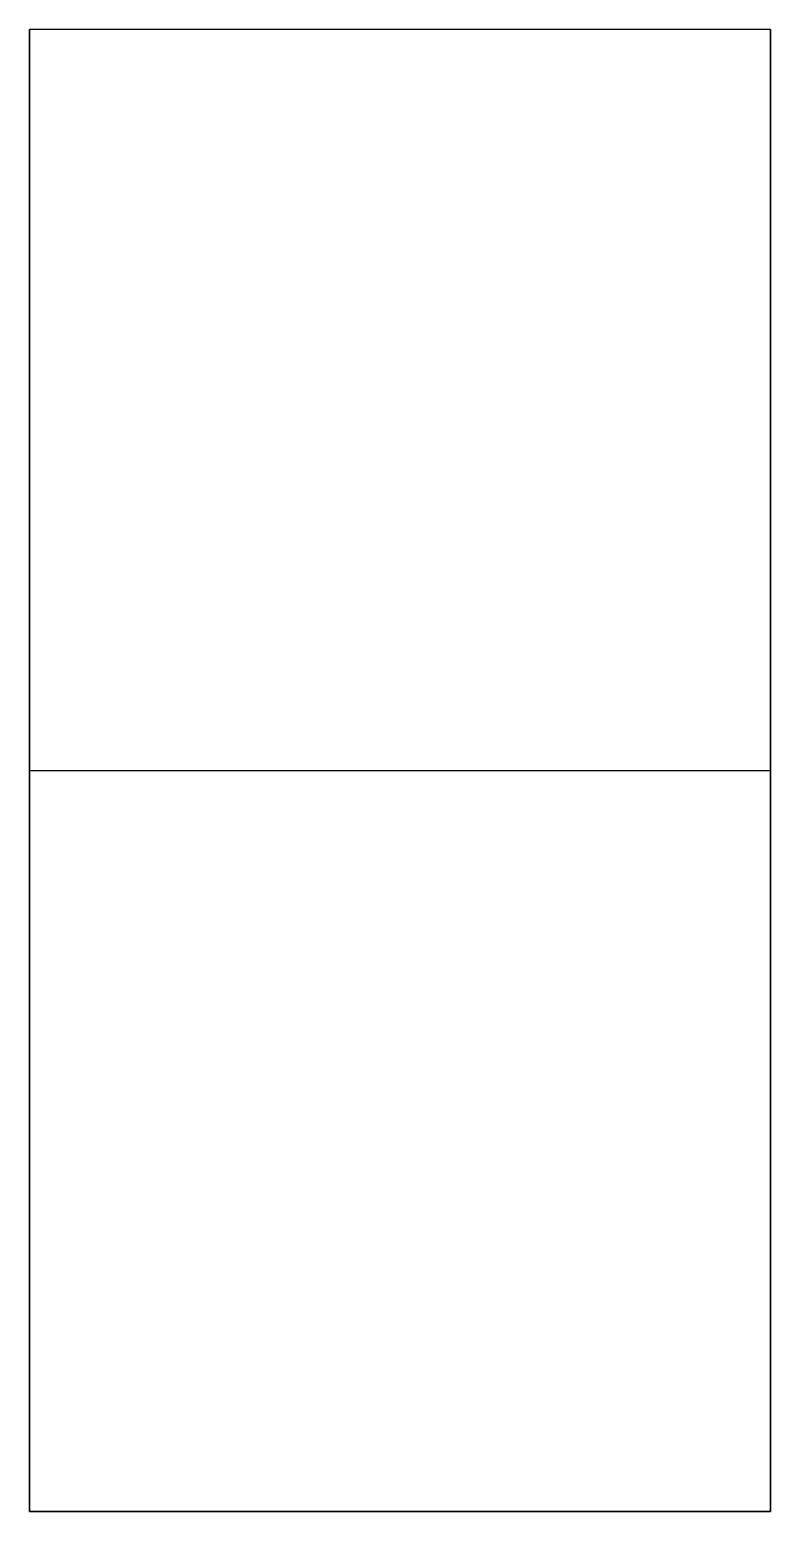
# Model space of a CAD drawing. Extents: x 0 to 60, y -60 to 60.
import ezdxf

# ---------------------------------------------------------------- set-up
doc = ezdxf.new("R2010")
doc.units = 0
doc.layers.get('0').update_dxf_attribs({"linetype": 'CONTINUOUS'})

msp = doc.modelspace()

# ---------------------------------------------------------------- linework, layer by layer
at = {"linetype": 'CONTINUOUS'}
for p, q in [((60, 60), (0, 60)), ((0, -60), (0, 60)), ((60, 60), (0, 60)), ((0, 60), (0, -60)), ((60, -60), (60, 60)), ((60, -60), (60, 60)), ((60, 60), (60, -60)), ((0, 0), (60, 0)), ((60, -60), (0, -60)), ((0, -60), (60, -60))]:
    msp.add_line(p, q, dxfattribs=at)

doc.saveas('drawing.dxf')
